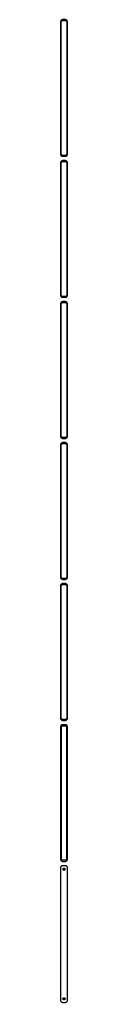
# Model space of a CAD drawing. Header units: metres. Extents: x -8 to 8, y 4268 to 8668.
# Drawn here: x -8 to 8, y 4268 to 6316 of the extents above; entities that cross this region are included whole.
import ezdxf

# ---------------------------------------------------------------- set-up
doc = ezdxf.new("R2010")
doc.units = ezdxf.units.M

msp = doc.modelspace()

# ---------------------------------------------------------------- linework, layer by layer
for p, q in [((-7.46057, 6312.13), (-7.5, 6311.5)), ((-7.5, 6311.5), (-7.5, 6036.5)), ((-7.34291, 6312.74), (-7.46057, 6312.13)), ((-7.14888, 6313.34), (-7.34291, 6312.74)), ((-6.88153, 6313.91), (-7.14888, 6313.34)), ((-6.54507, 6314.44), (-6.88153, 6313.91)), ((-6.14484, 6314.92), (-6.54507, 6314.44)), ((-5.68712, 6315.35), (-6.14484, 6314.92)), ((-6, 6311), (-5.96844, 6311.5)), ((-6, 6037), (-6, 6311)), ((-5.96844, 6311.5), (-5.87433, 6311.99)), ((-5.87433, 6311.99), (-5.7191, 6312.47)), ((-5.7191, 6312.47), (-5.50522, 6312.93)), ((-5.17912, 6315.72), (-5.68712, 6315.35)), ((-5.50522, 6312.93), (-5.23605, 6313.35)), ((-5.23605, 6313.35), (-4.91586, 6313.74)), ((-4.62889, 6316.02), (-5.17912, 6315.72)), ((-4.91586, 6313.74), (-4.54968, 6314.08)), ((-4.04507, 6316.26), (-4.62889, 6316.02)), ((-4.54968, 6314.08), (-4.1433, 6314.38)), ((-4.1433, 6314.38), (-3.70311, 6314.62)), ((-3.4369, 6316.41), (-4.04507, 6316.26)), ((-3.70311, 6314.62), (-3.23605, 6314.8)), ((-2.81395, 6316.49), (-3.4369, 6316.41)), ((-3.23605, 6314.8), (-2.74951, 6314.93)), ((2.81395, 6316.49), (-2.81395, 6316.49)), ((-2.74951, 6314.93), (-2.25116, 6314.99)), ((-2.25116, 6314.99), (2.25116, 6314.99)), ((2.25116, 6314.99), (2.74951, 6314.93)), ((2.74951, 6314.93), (3.23605, 6314.8)), ((3.4369, 6316.41), (2.81395, 6316.49)), ((3.23605, 6314.8), (3.70311, 6314.62)), ((4.04507, 6316.26), (3.4369, 6316.41)), ((3.70311, 6314.62), (4.1433, 6314.38)), ((4.62889, 6316.02), (4.04507, 6316.26)), ((4.1433, 6314.38), (4.54968, 6314.08)), ((4.54968, 6314.08), (4.91586, 6313.74)), ((5.17912, 6315.72), (4.62889, 6316.02)), ((4.91586, 6313.74), (5.23605, 6313.35)), ((5.68712, 6315.35), (5.17912, 6315.72)), ((5.23605, 6313.35), (5.50522, 6312.93)), ((5.50522, 6312.93), (5.7191, 6312.47)), ((6.14484, 6314.92), (5.68712, 6315.35)), ((5.7191, 6312.47), (5.87433, 6311.99)), ((5.87433, 6311.99), (5.96844, 6311.5)), ((5.96844, 6311.5), (6, 6311)), ((6, 6311), (6, 6037)), ((6.54507, 6314.44), (6.14484, 6314.92)), ((6.88153, 6313.91), (6.54507, 6314.44)), ((7.14888, 6313.34), (6.88153, 6313.91)), ((7.34291, 6312.74), (7.14888, 6313.34)), ((7.46057, 6312.13), (7.34291, 6312.74)), ((7.5, 6311.5), (7.46057, 6312.13)), ((7.5, 6036.5), (7.5, 6311.5)), ((-7.5, 6036.5), (-7.46057, 6035.87)), ((-7.46057, 6035.87), (-7.34291, 6035.26)), ((-7.34291, 6035.26), (-7.14888, 6034.66)), ((-7.14888, 6034.66), (-6.88153, 6034.09)), ((-6.88153, 6034.09), (-6.54507, 6033.56)), ((-6.54507, 6033.56), (-6.14484, 6033.08)), ((-6.14484, 6033.08), (-5.68712, 6032.65)), ((-5.96844, 6036.5), (-6, 6037)), ((-5.87433, 6036.01), (-5.96844, 6036.5)), ((-5.7191, 6035.53), (-5.87433, 6036.01)), ((-5.50522, 6035.07), (-5.7191, 6035.53)), ((-5.68712, 6032.65), (-5.17912, 6032.28)), ((-5.23605, 6034.65), (-5.50522, 6035.07)), ((-4.91586, 6034.26), (-5.23605, 6034.65)), ((-5.17912, 6032.28), (-4.62889, 6031.98)), ((-4.54968, 6033.92), (-4.91586, 6034.26)), ((-4.62889, 6031.98), (-4.04507, 6031.74)), ((-4.1433, 6033.62), (-4.54968, 6033.92)), ((-3.70311, 6033.38), (-4.1433, 6033.62)), ((-4.04507, 6031.74), (-3.4369, 6031.59)), ((-3.23605, 6033.2), (-3.70311, 6033.38)), ((-3.4369, 6031.59), (-2.81395, 6031.51)), ((-2.74951, 6033.07), (-3.23605, 6033.2)), ((-2.81395, 6031.51), (2.81395, 6031.51)), ((-2.25116, 6033.01), (-2.74951, 6033.07)), ((2.25116, 6033.01), (-2.25116, 6033.01)), ((2.74951, 6033.07), (2.25116, 6033.01)), ((3.23605, 6033.2), (2.74951, 6033.07)), ((2.81395, 6031.51), (3.4369, 6031.59)), ((3.70311, 6033.38), (3.23605, 6033.2)), ((3.4369, 6031.59), (4.04507, 6031.74)), ((4.1433, 6033.62), (3.70311, 6033.38)), ((4.04507, 6031.74), (4.62889, 6031.98)), ((4.54968, 6033.92), (4.1433, 6033.62)), ((4.91586, 6034.26), (4.54968, 6033.92)), ((4.62889, 6031.98), (5.17912, 6032.28)), ((5.23605, 6034.65), (4.91586, 6034.26)), ((5.17912, 6032.28), (5.68712, 6032.65)), ((5.50522, 6035.07), (5.23605, 6034.65)), ((5.7191, 6035.53), (5.50522, 6035.07)), ((5.68712, 6032.65), (6.14484, 6033.08)), ((5.87433, 6036.01), (5.7191, 6035.53)), ((5.96844, 6036.5), (5.87433, 6036.01)), ((6, 6037), (5.96844, 6036.5)), ((6.14484, 6033.08), (6.54507, 6033.56)), ((6.54507, 6033.56), (6.88153, 6034.09)), ((6.88153, 6034.09), (7.14888, 6034.66)), ((7.14888, 6034.66), (7.34291, 6035.26)), ((7.34291, 6035.26), (7.46057, 6035.87)), ((7.46057, 6035.87), (7.5, 6036.5)), ((-7.46057, 6018.13), (-7.5, 6017.5)), ((-7.5, 6017.5), (-7.5, 5742.5)), ((-7.34291, 6018.74), (-7.46057, 6018.13)), ((-7.14888, 6019.34), (-7.34291, 6018.74)), ((-6.88153, 6019.91), (-7.14888, 6019.34)), ((-6.54507, 6020.44), (-6.88153, 6019.91)), ((-6.14484, 6020.92), (-6.54507, 6020.44)), ((-5.68712, 6021.35), (-6.14484, 6020.92)), ((-6, 6017), (-5.96844, 6017.5)), ((-6, 5743), (-6, 6017)), ((-5.96844, 6017.5), (-5.87433, 6017.99)), ((-5.87433, 6017.99), (-5.7191, 6018.47)), ((-5.7191, 6018.47), (-5.50522, 6018.93)), ((-5.17912, 6021.72), (-5.68712, 6021.35)), ((-5.50522, 6018.93), (-5.23605, 6019.35)), ((-5.23605, 6019.35), (-4.91586, 6019.74)), ((-4.62889, 6022.02), (-5.17912, 6021.72)), ((-4.91586, 6019.74), (-4.54968, 6020.08)), ((-4.04507, 6022.26), (-4.62889, 6022.02)), ((-4.54968, 6020.08), (-4.1433, 6020.38)), ((-4.1433, 6020.38), (-3.70311, 6020.62)), ((-3.4369, 6022.41), (-4.04507, 6022.26)), ((-3.70311, 6020.62), (-3.23605, 6020.8)), ((-2.81395, 6022.49), (-3.4369, 6022.41)), ((-3.23605, 6020.8), (-2.74951, 6020.93)), ((2.81395, 6022.49), (-2.81395, 6022.49)), ((-2.74951, 6020.93), (-2.25116, 6020.99)), ((-2.25116, 6020.99), (2.25116, 6020.99)), ((2.25116, 6020.99), (2.74951, 6020.93)), ((2.74951, 6020.93), (3.23605, 6020.8)), ((3.4369, 6022.41), (2.81395, 6022.49)), ((3.23605, 6020.8), (3.70311, 6020.62)), ((4.04507, 6022.26), (3.4369, 6022.41)), ((3.70311, 6020.62), (4.1433, 6020.38)), ((4.62889, 6022.02), (4.04507, 6022.26)), ((4.1433, 6020.38), (4.54968, 6020.08)), ((4.54968, 6020.08), (4.91586, 6019.74)), ((5.17912, 6021.72), (4.62889, 6022.02)), ((4.91586, 6019.74), (5.23605, 6019.35)), ((5.68712, 6021.35), (5.17912, 6021.72)), ((5.23605, 6019.35), (5.50522, 6018.93)), ((5.50522, 6018.93), (5.7191, 6018.47)), ((6.14484, 6020.92), (5.68712, 6021.35)), ((5.7191, 6018.47), (5.87433, 6017.99)), ((5.87433, 6017.99), (5.96844, 6017.5)), ((5.96844, 6017.5), (6, 6017)), ((6, 6017), (6, 5743)), ((6.54507, 6020.44), (6.14484, 6020.92)), ((6.88153, 6019.91), (6.54507, 6020.44)), ((7.14888, 6019.34), (6.88153, 6019.91)), ((7.34291, 6018.74), (7.14888, 6019.34)), ((7.46057, 6018.13), (7.34291, 6018.74)), ((7.5, 6017.5), (7.46057, 6018.13)), ((7.5, 5742.5), (7.5, 6017.5)), ((-7.5, 5742.5), (-7.46057, 5741.87)), ((-7.46057, 5741.87), (-7.34291, 5741.26)), ((-7.34291, 5741.26), (-7.14888, 5740.66)), ((-7.14888, 5740.66), (-6.88153, 5740.09)), ((-6.88153, 5740.09), (-6.54507, 5739.56)), ((-6.54507, 5739.56), (-6.14484, 5739.08)), ((-6.14484, 5739.08), (-5.68712, 5738.65)), ((-5.96844, 5742.5), (-6, 5743)), ((-5.87433, 5742.01), (-5.96844, 5742.5)), ((-5.7191, 5741.53), (-5.87433, 5742.01)), ((-5.50522, 5741.07), (-5.7191, 5741.53)), ((-5.68712, 5738.65), (-5.17912, 5738.28)), ((-5.23605, 5740.65), (-5.50522, 5741.07)), ((-4.91586, 5740.26), (-5.23605, 5740.65)), ((-5.17912, 5738.28), (-4.62889, 5737.98)), ((-4.54968, 5739.92), (-4.91586, 5740.26)), ((-4.62889, 5737.98), (-4.04507, 5737.74)), ((-4.1433, 5739.62), (-4.54968, 5739.92)), ((-3.70311, 5739.38), (-4.1433, 5739.62)), ((-4.04507, 5737.74), (-3.4369, 5737.59)), ((-3.23605, 5739.2), (-3.70311, 5739.38)), ((-3.4369, 5737.59), (-2.81395, 5737.51)), ((-2.74951, 5739.07), (-3.23605, 5739.2)), ((-2.81395, 5737.51), (2.81395, 5737.51)), ((-2.25116, 5739.01), (-2.74951, 5739.07)), ((2.25116, 5739.01), (-2.25116, 5739.01)), ((2.74951, 5739.07), (2.25116, 5739.01)), ((3.23605, 5739.2), (2.74951, 5739.07)), ((2.81395, 5737.51), (3.4369, 5737.59)), ((3.70311, 5739.38), (3.23605, 5739.2)), ((3.4369, 5737.59), (4.04507, 5737.74)), ((4.1433, 5739.62), (3.70311, 5739.38)), ((4.04507, 5737.74), (4.62889, 5737.98)), ((4.54968, 5739.92), (4.1433, 5739.62)), ((4.91586, 5740.26), (4.54968, 5739.92)), ((4.62889, 5737.98), (5.17912, 5738.28)), ((5.23605, 5740.65), (4.91586, 5740.26)), ((5.17912, 5738.28), (5.68712, 5738.65)), ((5.50522, 5741.07), (5.23605, 5740.65)), ((5.7191, 5741.53), (5.50522, 5741.07)), ((5.68712, 5738.65), (6.14484, 5739.08)), ((5.87433, 5742.01), (5.7191, 5741.53)), ((5.96844, 5742.5), (5.87433, 5742.01)), ((6, 5743), (5.96844, 5742.5)), ((6.14484, 5739.08), (6.54507, 5739.56)), ((6.54507, 5739.56), (6.88153, 5740.09)), ((6.88153, 5740.09), (7.14888, 5740.66)), ((7.14888, 5740.66), (7.34291, 5741.26)), ((7.34291, 5741.26), (7.46057, 5741.87)), ((7.46057, 5741.87), (7.5, 5742.5)), ((-7.46057, 5724.13), (-7.5, 5723.5)), ((-7.5, 5723.5), (-7.5, 5448.5)), ((-7.34291, 5724.74), (-7.46057, 5724.13)), ((-7.14888, 5725.34), (-7.34291, 5724.74)), ((-6.88153, 5725.91), (-7.14888, 5725.34)), ((-6.54507, 5726.44), (-6.88153, 5725.91)), ((-6.14484, 5726.92), (-6.54507, 5726.44)), ((-5.68712, 5727.35), (-6.14484, 5726.92)), ((-6, 5723), (-5.96844, 5723.5)), ((-6, 5449), (-6, 5723)), ((-5.96844, 5723.5), (-5.87433, 5723.99)), ((-5.87433, 5723.99), (-5.7191, 5724.47)), ((-5.7191, 5724.47), (-5.50522, 5724.93)), ((-5.17912, 5727.72), (-5.68712, 5727.35)), ((-5.50522, 5724.93), (-5.23605, 5725.35)), ((-5.23605, 5725.35), (-4.91586, 5725.74)), ((-4.62889, 5728.02), (-5.17912, 5727.72)), ((-4.91586, 5725.74), (-4.54968, 5726.08)), ((-4.04507, 5728.26), (-4.62889, 5728.02)), ((-4.54968, 5726.08), (-4.1433, 5726.38)), ((-4.1433, 5726.38), (-3.70311, 5726.62)), ((-3.4369, 5728.41), (-4.04507, 5728.26)), ((-3.70311, 5726.62), (-3.23605, 5726.8)), ((-2.81395, 5728.49), (-3.4369, 5728.41)), ((-3.23605, 5726.8), (-2.74951, 5726.93)), ((2.81395, 5728.49), (-2.81395, 5728.49)), ((-2.74951, 5726.93), (-2.25116, 5726.99)), ((-2.25116, 5726.99), (2.25116, 5726.99)), ((2.25116, 5726.99), (2.74951, 5726.93)), ((2.74951, 5726.93), (3.23605, 5726.8)), ((3.4369, 5728.41), (2.81395, 5728.49)), ((3.23605, 5726.8), (3.70311, 5726.62)), ((4.04507, 5728.26), (3.4369, 5728.41)), ((3.70311, 5726.62), (4.1433, 5726.38)), ((4.62889, 5728.02), (4.04507, 5728.26)), ((4.1433, 5726.38), (4.54968, 5726.08)), ((4.54968, 5726.08), (4.91586, 5725.74)), ((5.17912, 5727.72), (4.62889, 5728.02)), ((4.91586, 5725.74), (5.23605, 5725.35)), ((5.68712, 5727.35), (5.17912, 5727.72)), ((5.23605, 5725.35), (5.50522, 5724.93)), ((5.50522, 5724.93), (5.7191, 5724.47)), ((6.14484, 5726.92), (5.68712, 5727.35)), ((5.7191, 5724.47), (5.87433, 5723.99)), ((5.87433, 5723.99), (5.96844, 5723.5)), ((5.96844, 5723.5), (6, 5723)), ((6, 5723), (6, 5449)), ((6.54507, 5726.44), (6.14484, 5726.92)), ((6.88153, 5725.91), (6.54507, 5726.44)), ((7.14888, 5725.34), (6.88153, 5725.91)), ((7.34291, 5724.74), (7.14888, 5725.34)), ((7.46057, 5724.13), (7.34291, 5724.74)), ((7.5, 5723.5), (7.46057, 5724.13)), ((7.5, 5448.5), (7.5, 5723.5)), ((-7.5, 5448.5), (-7.46057, 5447.87)), ((-7.46057, 5430.13), (-7.5, 5429.5)), ((-7.46057, 5447.87), (-7.34291, 5447.26)), ((-7.34291, 5430.74), (-7.46057, 5430.13)), ((-7.34291, 5447.26), (-7.14888, 5446.66)), ((-7.14888, 5431.34), (-7.34291, 5430.74)), ((-7.14888, 5446.66), (-6.88153, 5446.09)), ((-6.88153, 5431.91), (-7.14888, 5431.34)), ((-6.88153, 5446.09), (-6.54507, 5445.56)), ((-6.54507, 5432.44), (-6.88153, 5431.91)), ((-6.54507, 5445.56), (-6.14484, 5445.08)), ((-6.14484, 5432.92), (-6.54507, 5432.44)), ((-6.14484, 5445.08), (-5.68712, 5444.65)), ((-5.68712, 5433.35), (-6.14484, 5432.92)), ((-5.96844, 5448.5), (-6, 5449)), ((-5.87433, 5448.01), (-5.96844, 5448.5)), ((-5.96844, 5429.5), (-5.87433, 5429.99)), ((-5.7191, 5447.53), (-5.87433, 5448.01)), ((-5.87433, 5429.99), (-5.7191, 5430.47)), ((-5.50522, 5447.07), (-5.7191, 5447.53)), ((-5.7191, 5430.47), (-5.50522, 5430.93)), ((-5.68712, 5444.65), (-5.17912, 5444.28)), ((-5.17912, 5433.72), (-5.68712, 5433.35)), ((-5.23605, 5446.65), (-5.50522, 5447.07)), ((-5.50522, 5430.93), (-5.23605, 5431.35)), ((-4.91586, 5446.26), (-5.23605, 5446.65)), ((-5.23605, 5431.35), (-4.91586, 5431.74)), ((-5.17912, 5444.28), (-4.62889, 5443.98)), ((-4.62889, 5434.02), (-5.17912, 5433.72)), ((-4.54968, 5445.92), (-4.91586, 5446.26)), ((-4.91586, 5431.74), (-4.54968, 5432.08)), ((-4.62889, 5443.98), (-4.04507, 5443.74)), ((-4.04507, 5434.26), (-4.62889, 5434.02)), ((-4.1433, 5445.62), (-4.54968, 5445.92)), ((-4.54968, 5432.08), (-4.1433, 5432.38)), ((-3.70311, 5445.38), (-4.1433, 5445.62)), ((-4.1433, 5432.38), (-3.70311, 5432.62)), ((-4.04507, 5443.74), (-3.4369, 5443.59)), ((-3.4369, 5434.41), (-4.04507, 5434.26)), ((-3.23605, 5445.2), (-3.70311, 5445.38)), ((-3.70311, 5432.62), (-3.23605, 5432.8)), ((-3.4369, 5443.59), (-2.81395, 5443.51)), ((-2.81395, 5434.49), (-3.4369, 5434.41)), ((-2.74951, 5445.07), (-3.23605, 5445.2)), ((-3.23605, 5432.8), (-2.74951, 5432.93)), ((-2.81395, 5443.51), (2.81395, 5443.51)), ((2.81395, 5434.49), (-2.81395, 5434.49)), ((-2.25116, 5445.01), (-2.74951, 5445.07)), ((-2.74951, 5432.93), (-2.25116, 5432.99)), ((2.25116, 5445.01), (-2.25116, 5445.01)), ((-2.25116, 5432.99), (2.25116, 5432.99)), ((2.74951, 5445.07), (2.25116, 5445.01)), ((2.25116, 5432.99), (2.74951, 5432.93)), ((3.23605, 5445.2), (2.74951, 5445.07)), ((2.74951, 5432.93), (3.23605, 5432.8)), ((2.81395, 5443.51), (3.4369, 5443.59)), ((3.4369, 5434.41), (2.81395, 5434.49)), ((3.70311, 5445.38), (3.23605, 5445.2)), ((3.23605, 5432.8), (3.70311, 5432.62)), ((3.4369, 5443.59), (4.04507, 5443.74)), ((4.04507, 5434.26), (3.4369, 5434.41)), ((4.1433, 5445.62), (3.70311, 5445.38)), ((3.70311, 5432.62), (4.1433, 5432.38)), ((4.04507, 5443.74), (4.62889, 5443.98)), ((4.62889, 5434.02), (4.04507, 5434.26)), ((4.54968, 5445.92), (4.1433, 5445.62)), ((4.1433, 5432.38), (4.54968, 5432.08)), ((4.91586, 5446.26), (4.54968, 5445.92)), ((4.54968, 5432.08), (4.91586, 5431.74)), ((4.62889, 5443.98), (5.17912, 5444.28)), ((5.17912, 5433.72), (4.62889, 5434.02)), ((5.23605, 5446.65), (4.91586, 5446.26)), ((4.91586, 5431.74), (5.23605, 5431.35)), ((5.17912, 5444.28), (5.68712, 5444.65)), ((5.68712, 5433.35), (5.17912, 5433.72)), ((5.50522, 5447.07), (5.23605, 5446.65)), ((5.23605, 5431.35), (5.50522, 5430.93)), ((5.7191, 5447.53), (5.50522, 5447.07)), ((5.50522, 5430.93), (5.7191, 5430.47)), ((5.68712, 5444.65), (6.14484, 5445.08)), ((6.14484, 5432.92), (5.68712, 5433.35)), ((5.87433, 5448.01), (5.7191, 5447.53)), ((5.7191, 5430.47), (5.87433, 5429.99)), ((5.96844, 5448.5), (5.87433, 5448.01)), ((5.87433, 5429.99), (5.96844, 5429.5)), ((6, 5449), (5.96844, 5448.5)), ((6.14484, 5445.08), (6.54507, 5445.56)), ((6.54507, 5432.44), (6.14484, 5432.92)), ((6.54507, 5445.56), (6.88153, 5446.09)), ((6.88153, 5431.91), (6.54507, 5432.44)), ((6.88153, 5446.09), (7.14888, 5446.66)), ((7.14888, 5431.34), (6.88153, 5431.91)), ((7.14888, 5446.66), (7.34291, 5447.26)), ((7.34291, 5430.74), (7.14888, 5431.34)), ((7.34291, 5447.26), (7.46057, 5447.87)), ((7.46057, 5430.13), (7.34291, 5430.74)), ((7.46057, 5447.87), (7.5, 5448.5)), ((7.5, 5429.5), (7.46057, 5430.13)), ((-7.5, 5429.5), (-7.5, 5154.5)), ((-6, 5429), (-5.96844, 5429.5)), ((-6, 5155), (-6, 5429)), ((5.96844, 5429.5), (6, 5429)), ((6, 5429), (6, 5155)), ((7.5, 5154.5), (7.5, 5429.5)), ((-7.5, 5154.5), (-7.46057, 5153.87)), ((-7.46057, 5153.87), (-7.34291, 5153.26)), ((-7.34291, 5153.26), (-7.14888, 5152.66)), ((-7.14888, 5152.66), (-6.88153, 5152.09)), ((-6.88153, 5152.09), (-6.54507, 5151.56)), ((-6.54507, 5151.56), (-6.14484, 5151.08)), ((-6.14484, 5151.08), (-5.68712, 5150.65)), ((-5.96844, 5154.5), (-6, 5155)), ((-5.87433, 5154.01), (-5.96844, 5154.5)), ((-5.7191, 5153.53), (-5.87433, 5154.01)), ((-5.50522, 5153.07), (-5.7191, 5153.53)), ((-5.68712, 5150.65), (-5.17912, 5150.28)), ((-5.23605, 5152.65), (-5.50522, 5153.07)), ((-4.91586, 5152.26), (-5.23605, 5152.65)), ((-5.17912, 5150.28), (-4.62889, 5149.98)), ((-4.54968, 5151.92), (-4.91586, 5152.26)), ((-4.62889, 5149.98), (-4.04507, 5149.74)), ((-4.1433, 5151.62), (-4.54968, 5151.92)), ((-3.70311, 5151.38), (-4.1433, 5151.62)), ((-4.04507, 5149.74), (-3.4369, 5149.59)), ((-3.23605, 5151.2), (-3.70311, 5151.38)), ((-3.4369, 5149.59), (-2.81395, 5149.51)), ((-2.74951, 5151.07), (-3.23605, 5151.2)), ((-2.81395, 5149.51), (2.81395, 5149.51)), ((-2.25116, 5151.01), (-2.74951, 5151.07)), ((2.25116, 5151.01), (-2.25116, 5151.01)), ((2.74951, 5151.07), (2.25116, 5151.01)), ((3.23605, 5151.2), (2.74951, 5151.07)), ((2.81395, 5149.51), (3.4369, 5149.59)), ((3.70311, 5151.38), (3.23605, 5151.2)), ((3.4369, 5149.59), (4.04507, 5149.74)), ((4.1433, 5151.62), (3.70311, 5151.38)), ((4.04507, 5149.74), (4.62889, 5149.98)), ((4.54968, 5151.92), (4.1433, 5151.62)), ((4.91586, 5152.26), (4.54968, 5151.92)), ((4.62889, 5149.98), (5.17912, 5150.28)), ((5.23605, 5152.65), (4.91586, 5152.26)), ((5.17912, 5150.28), (5.68712, 5150.65)), ((5.50522, 5153.07), (5.23605, 5152.65)), ((5.7191, 5153.53), (5.50522, 5153.07)), ((5.68712, 5150.65), (6.14484, 5151.08)), ((5.87433, 5154.01), (5.7191, 5153.53)), ((5.96844, 5154.5), (5.87433, 5154.01)), ((6, 5155), (5.96844, 5154.5)), ((6.14484, 5151.08), (6.54507, 5151.56)), ((6.54507, 5151.56), (6.88153, 5152.09)), ((6.88153, 5152.09), (7.14888, 5152.66)), ((7.14888, 5152.66), (7.34291, 5153.26)), ((7.34291, 5153.26), (7.46057, 5153.87)), ((7.46057, 5153.87), (7.5, 5154.5)), ((-7.46057, 5136.13), (-7.5, 5135.5)), ((-7.5, 5135.5), (-7.5, 4860.5)), ((-7.34291, 5136.74), (-7.46057, 5136.13)), ((-7.14888, 5137.34), (-7.34291, 5136.74)), ((-6.88153, 5137.91), (-7.14888, 5137.34)), ((-6.54507, 5138.44), (-6.88153, 5137.91)), ((-6.14484, 5138.92), (-6.54507, 5138.44)), ((-5.68712, 5139.35), (-6.14484, 5138.92)), ((-6, 5135), (-5.96844, 5135.5)), ((-6, 4861), (-6, 5135)), ((-5.96844, 5135.5), (-5.87433, 5135.99)), ((-5.87433, 5135.99), (-5.7191, 5136.47)), ((-5.7191, 5136.47), (-5.50522, 5136.93)), ((-5.17912, 5139.72), (-5.68712, 5139.35)), ((-5.50522, 5136.93), (-5.23605, 5137.35)), ((-5.23605, 5137.35), (-4.91586, 5137.74)), ((-4.62889, 5140.02), (-5.17912, 5139.72)), ((-4.91586, 5137.74), (-4.54968, 5138.08)), ((-4.04507, 5140.26), (-4.62889, 5140.02)), ((-4.54968, 5138.08), (-4.1433, 5138.38)), ((-4.1433, 5138.38), (-3.70311, 5138.62)), ((-3.4369, 5140.41), (-4.04507, 5140.26)), ((-3.70311, 5138.62), (-3.23605, 5138.8)), ((-2.81395, 5140.49), (-3.4369, 5140.41)), ((-3.23605, 5138.8), (-2.74951, 5138.93)), ((2.81395, 5140.49), (-2.81395, 5140.49)), ((-2.74951, 5138.93), (-2.25116, 5138.99)), ((-2.25116, 5138.99), (2.25116, 5138.99)), ((2.25116, 5138.99), (2.74951, 5138.93)), ((2.74951, 5138.93), (3.23605, 5138.8)), ((3.4369, 5140.41), (2.81395, 5140.49)), ((3.23605, 5138.8), (3.70311, 5138.62)), ((4.04507, 5140.26), (3.4369, 5140.41)), ((3.70311, 5138.62), (4.1433, 5138.38)), ((4.62889, 5140.02), (4.04507, 5140.26)), ((4.1433, 5138.38), (4.54968, 5138.08)), ((4.54968, 5138.08), (4.91586, 5137.74)), ((5.17912, 5139.72), (4.62889, 5140.02)), ((4.91586, 5137.74), (5.23605, 5137.35)), ((5.68712, 5139.35), (5.17912, 5139.72)), ((5.23605, 5137.35), (5.50522, 5136.93)), ((5.50522, 5136.93), (5.7191, 5136.47)), ((6.14484, 5138.92), (5.68712, 5139.35)), ((5.7191, 5136.47), (5.87433, 5135.99)), ((5.87433, 5135.99), (5.96844, 5135.5)), ((5.96844, 5135.5), (6, 5135)), ((6, 5135), (6, 4861)), ((6.54507, 5138.44), (6.14484, 5138.92)), ((6.88153, 5137.91), (6.54507, 5138.44)), ((7.14888, 5137.34), (6.88153, 5137.91)), ((7.34291, 5136.74), (7.14888, 5137.34)), ((7.46057, 5136.13), (7.34291, 5136.74)), ((7.5, 5135.5), (7.46057, 5136.13)), ((7.5, 4860.5), (7.5, 5135.5)), ((-7.5, 4860.5), (-7.46057, 4859.87)), ((-7.46057, 4859.87), (-7.34291, 4859.26)), ((-7.34291, 4859.26), (-7.14888, 4858.66)), ((-7.14888, 4858.66), (-6.88153, 4858.09)), ((-6.88153, 4858.09), (-6.54507, 4857.56)), ((-6.54507, 4857.56), (-6.14484, 4857.08)), ((-6.14484, 4857.08), (-5.68712, 4856.65)), ((-5.96844, 4860.5), (-6, 4861)), ((-5.87433, 4860.01), (-5.96844, 4860.5)), ((-5.7191, 4859.53), (-5.87433, 4860.01)), ((-5.50522, 4859.07), (-5.7191, 4859.53)), ((-5.68712, 4856.65), (-5.17912, 4856.28)), ((-5.23605, 4858.65), (-5.50522, 4859.07)), ((-4.91586, 4858.26), (-5.23605, 4858.65)), ((-5.17912, 4856.28), (-4.62889, 4855.98)), ((-4.54968, 4857.92), (-4.91586, 4858.26)), ((-4.1433, 4857.62), (-4.54968, 4857.92)), ((-3.70311, 4857.38), (-4.1433, 4857.62)), ((-3.23605, 4857.2), (-3.70311, 4857.38)), ((-2.74951, 4857.07), (-3.23605, 4857.2)), ((-2.25116, 4857.01), (-2.74951, 4857.07)), ((2.25116, 4857.01), (-2.25116, 4857.01)), ((2.74951, 4857.07), (2.25116, 4857.01)), ((3.23605, 4857.2), (2.74951, 4857.07)), ((3.70311, 4857.38), (3.23605, 4857.2)), ((4.1433, 4857.62), (3.70311, 4857.38)), ((4.54968, 4857.92), (4.1433, 4857.62)), ((4.91586, 4858.26), (4.54968, 4857.92)), ((4.62889, 4855.98), (5.17912, 4856.28)), ((5.23605, 4858.65), (4.91586, 4858.26)), ((5.17912, 4856.28), (5.68712, 4856.65)), ((5.50522, 4859.07), (5.23605, 4858.65)), ((5.7191, 4859.53), (5.50522, 4859.07)), ((5.68712, 4856.65), (6.14484, 4857.08)), ((5.87433, 4860.01), (5.7191, 4859.53)), ((5.96844, 4860.5), (5.87433, 4860.01)), ((6, 4861), (5.96844, 4860.5)), ((6.14484, 4857.08), (6.54507, 4857.56)), ((6.54507, 4857.56), (6.88153, 4858.09)), ((6.88153, 4858.09), (7.14888, 4858.66)), ((7.14888, 4858.66), (7.34291, 4859.26)), ((7.34291, 4859.26), (7.46057, 4859.87)), ((7.46057, 4859.87), (7.5, 4860.5)), ((-7.46057, 4842.13), (-7.5, 4841.5)), ((-7.5, 4841.5), (-7.5, 4566.5)), ((-7.34291, 4842.74), (-7.46057, 4842.13)), ((-7.14888, 4843.34), (-7.34291, 4842.74)), ((-6.88153, 4843.91), (-7.14888, 4843.34)), ((-6.54507, 4844.44), (-6.88153, 4843.91)), ((-6.14484, 4844.92), (-6.54507, 4844.44)), ((-5.68712, 4845.35), (-6.14484, 4844.92)), ((-5.17912, 4845.72), (-5.68712, 4845.35)), ((-4.62889, 4846.02), (-5.17912, 4845.72)), ((-5.11292, 4841), (-5.08836, 4841.39)), ((-5.11292, 4567), (-5.11292, 4841)), ((-5.08836, 4841.39), (-5.01512, 4841.77)), ((-5.01512, 4841.77), (-4.89432, 4842.15)), ((-4.89432, 4842.15), (-4.72786, 4842.5)), ((-4.72786, 4842.5), (-4.5184, 4842.83)), ((-4.62889, 4855.98), (-4.04507, 4855.74)), ((-4.04507, 4846.26), (-4.62889, 4846.02)), ((-4.5184, 4842.83), (-4.26921, 4843.13)), ((-4.26921, 4843.13), (-3.98424, 4843.4)), ((-4.04507, 4855.74), (-3.4369, 4855.59)), ((-3.4369, 4846.41), (-4.04507, 4846.26)), ((-3.98424, 4843.4), (-3.66798, 4843.63)), ((-3.66798, 4843.63), (-3.32541, 4843.82)), ((-3.4369, 4855.59), (-2.81395, 4855.51)), ((-2.81395, 4846.49), (-3.4369, 4846.41)), ((-3.32541, 4843.82), (-2.96194, 4843.96)), ((-2.96194, 4843.96), (-2.5833, 4844.06)), ((-2.81395, 4855.51), (2.81395, 4855.51)), ((2.81395, 4846.49), (-2.81395, 4846.49)), ((-2.5833, 4844.06), (-2.19545, 4844.11)), ((-2.19545, 4844.11), (2.19545, 4844.11)), ((2.19545, 4844.11), (2.5833, 4844.06)), ((2.5833, 4844.06), (2.96194, 4843.96)), ((2.81395, 4855.51), (3.4369, 4855.59)), ((3.4369, 4846.41), (2.81395, 4846.49)), ((2.96194, 4843.96), (3.32541, 4843.82)), ((3.32541, 4843.82), (3.66798, 4843.63)), ((3.4369, 4855.59), (4.04507, 4855.74)), ((4.04507, 4846.26), (3.4369, 4846.41)), ((3.66798, 4843.63), (3.98424, 4843.4)), ((3.98424, 4843.4), (4.26921, 4843.13)), ((4.04507, 4855.74), (4.62889, 4855.98)), ((4.62889, 4846.02), (4.04507, 4846.26)), ((4.26921, 4843.13), (4.5184, 4842.83)), ((4.5184, 4842.83), (4.72786, 4842.5)), ((5.17912, 4845.72), (4.62889, 4846.02)), ((4.72786, 4842.5), (4.89432, 4842.15)), ((4.89432, 4842.15), (5.01512, 4841.77)), ((5.01512, 4841.77), (5.08836, 4841.39)), ((5.08836, 4841.39), (5.11292, 4841)), ((5.11292, 4841), (5.11292, 4567)), ((5.68712, 4845.35), (5.17912, 4845.72)), ((6.14484, 4844.92), (5.68712, 4845.35)), ((6.54507, 4844.44), (6.14484, 4844.92)), ((6.88153, 4843.91), (6.54507, 4844.44)), ((7.14888, 4843.34), (6.88153, 4843.91)), ((7.34291, 4842.74), (7.14888, 4843.34)), ((7.46057, 4842.13), (7.34291, 4842.74)), ((7.5, 4841.5), (7.46057, 4842.13)), ((7.5, 4566.5), (7.5, 4841.5)), ((-7.5, 4566.5), (-7.46057, 4565.87)), ((-7.46057, 4565.87), (-7.34291, 4565.26)), ((-7.34291, 4548.74), (-7.46057, 4548.13)), ((-7.34291, 4565.26), (-7.14888, 4564.66)), ((-7.14888, 4549.34), (-7.34291, 4548.74)), ((-7.14888, 4564.66), (-6.88153, 4564.09)), ((-6.88153, 4549.91), (-7.14888, 4549.34)), ((-6.88153, 4564.09), (-6.54507, 4563.56)), ((-6.54507, 4550.44), (-6.88153, 4549.91)), ((-6.54507, 4563.56), (-6.14484, 4563.08)), ((-6.14484, 4550.92), (-6.54507, 4550.44)), ((-6.14484, 4563.08), (-5.68712, 4562.65)), ((-5.68712, 4551.35), (-6.14484, 4550.92)), ((-5.68712, 4562.65), (-5.17912, 4562.28)), ((-5.17912, 4551.72), (-5.68712, 4551.35)), ((-5.17912, 4562.28), (-4.62889, 4561.98)), ((-4.62889, 4552.02), (-5.17912, 4551.72)), ((-5.08836, 4566.61), (-5.11292, 4567)), ((-5.01512, 4566.23), (-5.08836, 4566.61)), ((-4.89432, 4565.85), (-5.01512, 4566.23)), ((-4.72786, 4565.5), (-4.89432, 4565.85)), ((-4.5184, 4565.17), (-4.72786, 4565.5)), ((-4.62889, 4561.98), (-4.04507, 4561.74)), ((-4.04507, 4552.26), (-4.62889, 4552.02)), ((-4.26921, 4564.87), (-4.5184, 4565.17)), ((-3.98424, 4564.6), (-4.26921, 4564.87)), ((-4.04507, 4561.74), (-3.4369, 4561.59)), ((-3.4369, 4552.41), (-4.04507, 4552.26)), ((-3.66798, 4564.37), (-3.98424, 4564.6)), ((-3.32541, 4564.18), (-3.66798, 4564.37)), ((-3.4369, 4561.59), (-2.81395, 4561.51)), ((-2.81395, 4552.49), (-3.4369, 4552.41)), ((-2.96194, 4564.04), (-3.32541, 4564.18)), ((-2.5833, 4563.94), (-2.96194, 4564.04)), ((-2.81395, 4561.51), (2.81395, 4561.51)), ((2.81395, 4552.49), (-2.81395, 4552.49)), ((-2.19545, 4563.89), (-2.5833, 4563.94)), ((2.19545, 4563.89), (-2.19545, 4563.89)), ((2.5833, 4563.94), (2.19545, 4563.89)), ((2.96194, 4564.04), (2.5833, 4563.94)), ((2.81395, 4561.51), (3.4369, 4561.59)), ((3.4369, 4552.41), (2.81395, 4552.49)), ((3.32541, 4564.18), (2.96194, 4564.04)), ((3.66798, 4564.37), (3.32541, 4564.18)), ((3.4369, 4561.59), (4.04507, 4561.74)), ((4.04507, 4552.26), (3.4369, 4552.41)), ((3.98424, 4564.6), (3.66798, 4564.37)), ((4.26921, 4564.87), (3.98424, 4564.6)), ((4.04507, 4561.74), (4.62889, 4561.98)), ((4.62889, 4552.02), (4.04507, 4552.26)), ((4.5184, 4565.17), (4.26921, 4564.87)), ((4.72786, 4565.5), (4.5184, 4565.17)), ((4.62889, 4561.98), (5.17912, 4562.28)), ((5.17912, 4551.72), (4.62889, 4552.02)), ((4.89432, 4565.85), (4.72786, 4565.5)), ((5.01512, 4566.23), (4.89432, 4565.85)), ((5.08836, 4566.61), (5.01512, 4566.23)), ((5.11292, 4567), (5.08836, 4566.61)), ((5.17912, 4562.28), (5.68712, 4562.65)), ((5.68712, 4551.35), (5.17912, 4551.72)), ((5.68712, 4562.65), (6.14484, 4563.08)), ((6.14484, 4550.92), (5.68712, 4551.35)), ((6.14484, 4563.08), (6.54507, 4563.56)), ((6.54507, 4550.44), (6.14484, 4550.92)), ((6.54507, 4563.56), (6.88153, 4564.09)), ((6.88153, 4549.91), (6.54507, 4550.44)), ((6.88153, 4564.09), (7.14888, 4564.66)), ((7.14888, 4549.34), (6.88153, 4549.91)), ((7.14888, 4564.66), (7.34291, 4565.26)), ((7.34291, 4548.74), (7.14888, 4549.34)), ((7.34291, 4565.26), (7.46057, 4565.87)), ((7.46057, 4548.13), (7.34291, 4548.74)), ((7.46057, 4565.87), (7.5, 4566.5)), ((-7.46057, 4548.13), (-7.5, 4547.5)), ((-7.5, 4547.5), (-7.5, 4272.5)), ((-2.13528, 4545), (-2.11845, 4545.27)), ((-2.11845, 4544.73), (-2.13528, 4545)), ((-2.11845, 4545.27), (-2.06821, 4545.53)), ((-2.06821, 4544.47), (-2.11845, 4544.73)), ((-2.06821, 4545.53), (-1.98534, 4545.79)), ((-1.98534, 4544.21), (-2.06821, 4544.47)), ((-1.98534, 4545.79), (-1.87117, 4546.03)), ((-1.87117, 4543.97), (-1.98534, 4544.21)), ((-1.87117, 4546.03), (-1.72748, 4546.26)), ((-1.72748, 4543.74), (-1.87117, 4543.97)), ((-1.72748, 4546.26), (-1.55655, 4546.46)), ((-1.55655, 4543.54), (-1.72748, 4543.74)), ((-1.55655, 4546.46), (-1.36108, 4546.65)), ((-1.36108, 4543.35), (-1.55655, 4543.54)), ((-1.36108, 4546.65), (-1.14413, 4546.8)), ((-1.14413, 4543.2), (-1.36108, 4543.35)), ((-1.14413, 4546.8), (-0.90915, 4546.93)), ((-0.90915, 4543.07), (-1.14413, 4543.2)), ((-0.90915, 4546.93), (-0.65984, 4547.03)), ((-0.65984, 4542.97), (-0.90915, 4543.07)), ((-0.65984, 4547.03), (-0.4001, 4547.1)), ((-0.4001, 4542.9), (-0.65984, 4542.97)), ((-0.4001, 4547.1), (-0.13406, 4547.13)), ((-0.13406, 4542.87), (-0.4001, 4542.9)), ((-0.13406, 4547.13), (0.13406, 4547.13)), ((0.13406, 4542.87), (-0.13406, 4542.87)), ((0.13406, 4547.13), (0.4001, 4547.1)), ((0.4001, 4542.9), (0.13406, 4542.87)), ((0.4001, 4547.1), (0.65984, 4547.03)), ((0.65984, 4542.97), (0.4001, 4542.9)), ((0.65984, 4547.03), (0.90915, 4546.93)), ((0.90915, 4543.07), (0.65984, 4542.97)), ((0.90915, 4546.93), (1.14413, 4546.8)), ((1.14413, 4543.2), (0.90915, 4543.07)), ((1.14413, 4546.8), (1.36108, 4546.65)), ((1.36108, 4543.35), (1.14413, 4543.2)), ((1.36108, 4546.65), (1.55655, 4546.46)), ((1.55655, 4543.54), (1.36108, 4543.35)), ((1.55655, 4546.46), (1.72748, 4546.26)), ((1.72748, 4543.74), (1.55655, 4543.54)), ((1.72748, 4546.26), (1.87117, 4546.03)), ((1.87117, 4543.97), (1.72748, 4543.74)), ((1.87117, 4546.03), (1.98534, 4545.79)), ((1.98534, 4544.21), (1.87117, 4543.97)), ((1.98534, 4545.79), (2.06821, 4545.53)), ((2.06821, 4544.47), (1.98534, 4544.21)), ((2.06821, 4545.53), (2.11845, 4545.27)), ((2.11845, 4544.73), (2.06821, 4544.47)), ((2.11845, 4545.27), (2.13528, 4545)), ((2.13528, 4545), (2.11845, 4544.73)), ((7.5, 4547.5), (7.46057, 4548.13)), ((7.5, 4272.5), (7.5, 4547.5)), ((-7.5, 4272.5), (-7.46057, 4271.87)), ((-7.46057, 4271.87), (-7.34291, 4271.26)), ((-7.34291, 4271.26), (-7.14888, 4270.66)), ((-7.14888, 4270.66), (-6.88153, 4270.09)), ((-6.88153, 4270.09), (-6.54507, 4269.56)), ((-6.54507, 4269.56), (-6.14484, 4269.08)), ((-6.14484, 4269.08), (-5.68712, 4268.65)), ((-5.68712, 4268.65), (-5.17912, 4268.28)), ((-5.17912, 4268.28), (-4.62889, 4267.98)), ((-4.62889, 4267.98), (-4.04507, 4267.74)), ((-4.04507, 4267.74), (-3.4369, 4267.59)), ((-3.4369, 4267.59), (-2.81395, 4267.51)), ((-2.81395, 4267.51), (2.81395, 4267.51)), ((-2.13528, 4275), (-2.11845, 4275.27)), ((-2.11845, 4274.73), (-2.13528, 4275)), ((-2.11845, 4275.27), (-2.06821, 4275.53)), ((-2.06821, 4274.47), (-2.11845, 4274.73)), ((-2.06821, 4275.53), (-1.98534, 4275.79)), ((-1.98534, 4274.21), (-2.06821, 4274.47)), ((-1.98534, 4275.79), (-1.87117, 4276.03)), ((-1.87117, 4273.97), (-1.98534, 4274.21)), ((-1.87117, 4276.03), (-1.72748, 4276.26)), ((-1.72748, 4273.74), (-1.87117, 4273.97)), ((-1.72748, 4276.26), (-1.55655, 4276.46)), ((-1.55655, 4273.54), (-1.72748, 4273.74)), ((-1.55655, 4276.46), (-1.36108, 4276.65)), ((-1.36108, 4273.35), (-1.55655, 4273.54)), ((-1.36108, 4276.65), (-1.14413, 4276.8)), ((-1.14413, 4273.2), (-1.36108, 4273.35)), ((-1.14413, 4276.8), (-0.90915, 4276.93)), ((-0.90915, 4273.07), (-1.14413, 4273.2)), ((-0.90915, 4276.93), (-0.65984, 4277.03)), ((-0.65984, 4272.97), (-0.90915, 4273.07)), ((-0.65984, 4277.03), (-0.4001, 4277.1)), ((-0.4001, 4272.9), (-0.65984, 4272.97)), ((-0.4001, 4277.1), (-0.13406, 4277.13)), ((-0.13406, 4272.87), (-0.4001, 4272.9)), ((-0.13406, 4277.13), (0.13406, 4277.13)), ((0.13406, 4272.87), (-0.13406, 4272.87)), ((0.13406, 4277.13), (0.4001, 4277.1)), ((0.4001, 4272.9), (0.13406, 4272.87)), ((0.4001, 4277.1), (0.65984, 4277.03)), ((0.65984, 4272.97), (0.4001, 4272.9)), ((0.65984, 4277.03), (0.90915, 4276.93)), ((0.90915, 4273.07), (0.65984, 4272.97)), ((0.90915, 4276.93), (1.14413, 4276.8)), ((1.14413, 4273.2), (0.90915, 4273.07)), ((1.14413, 4276.8), (1.36108, 4276.65)), ((1.36108, 4273.35), (1.14413, 4273.2)), ((1.36108, 4276.65), (1.55655, 4276.46)), ((1.55655, 4273.54), (1.36108, 4273.35)), ((1.55655, 4276.46), (1.72748, 4276.26)), ((1.72748, 4273.74), (1.55655, 4273.54)), ((1.72748, 4276.26), (1.87117, 4276.03)), ((1.87117, 4273.97), (1.72748, 4273.74)), ((1.87117, 4276.03), (1.98534, 4275.79)), ((1.98534, 4274.21), (1.87117, 4273.97)), ((1.98534, 4275.79), (2.06821, 4275.53)), ((2.06821, 4274.47), (1.98534, 4274.21)), ((2.06821, 4275.53), (2.11845, 4275.27)), ((2.11845, 4274.73), (2.06821, 4274.47)), ((2.11845, 4275.27), (2.13528, 4275)), ((2.13528, 4275), (2.11845, 4274.73)), ((2.81395, 4267.51), (3.4369, 4267.59)), ((3.4369, 4267.59), (4.04507, 4267.74)), ((4.04507, 4267.74), (4.62889, 4267.98)), ((4.62889, 4267.98), (5.17912, 4268.28)), ((5.17912, 4268.28), (5.68712, 4268.65)), ((5.68712, 4268.65), (6.14484, 4269.08)), ((6.14484, 4269.08), (6.54507, 4269.56)), ((6.54507, 4269.56), (6.88153, 4270.09)), ((6.88153, 4270.09), (7.14888, 4270.66)), ((7.14888, 4270.66), (7.34291, 4271.26)), ((7.34291, 4271.26), (7.46057, 4271.87)), ((7.46057, 4271.87), (7.5, 4272.5))]:
    msp.add_line(p, q)

doc.saveas('drawing.dxf')
